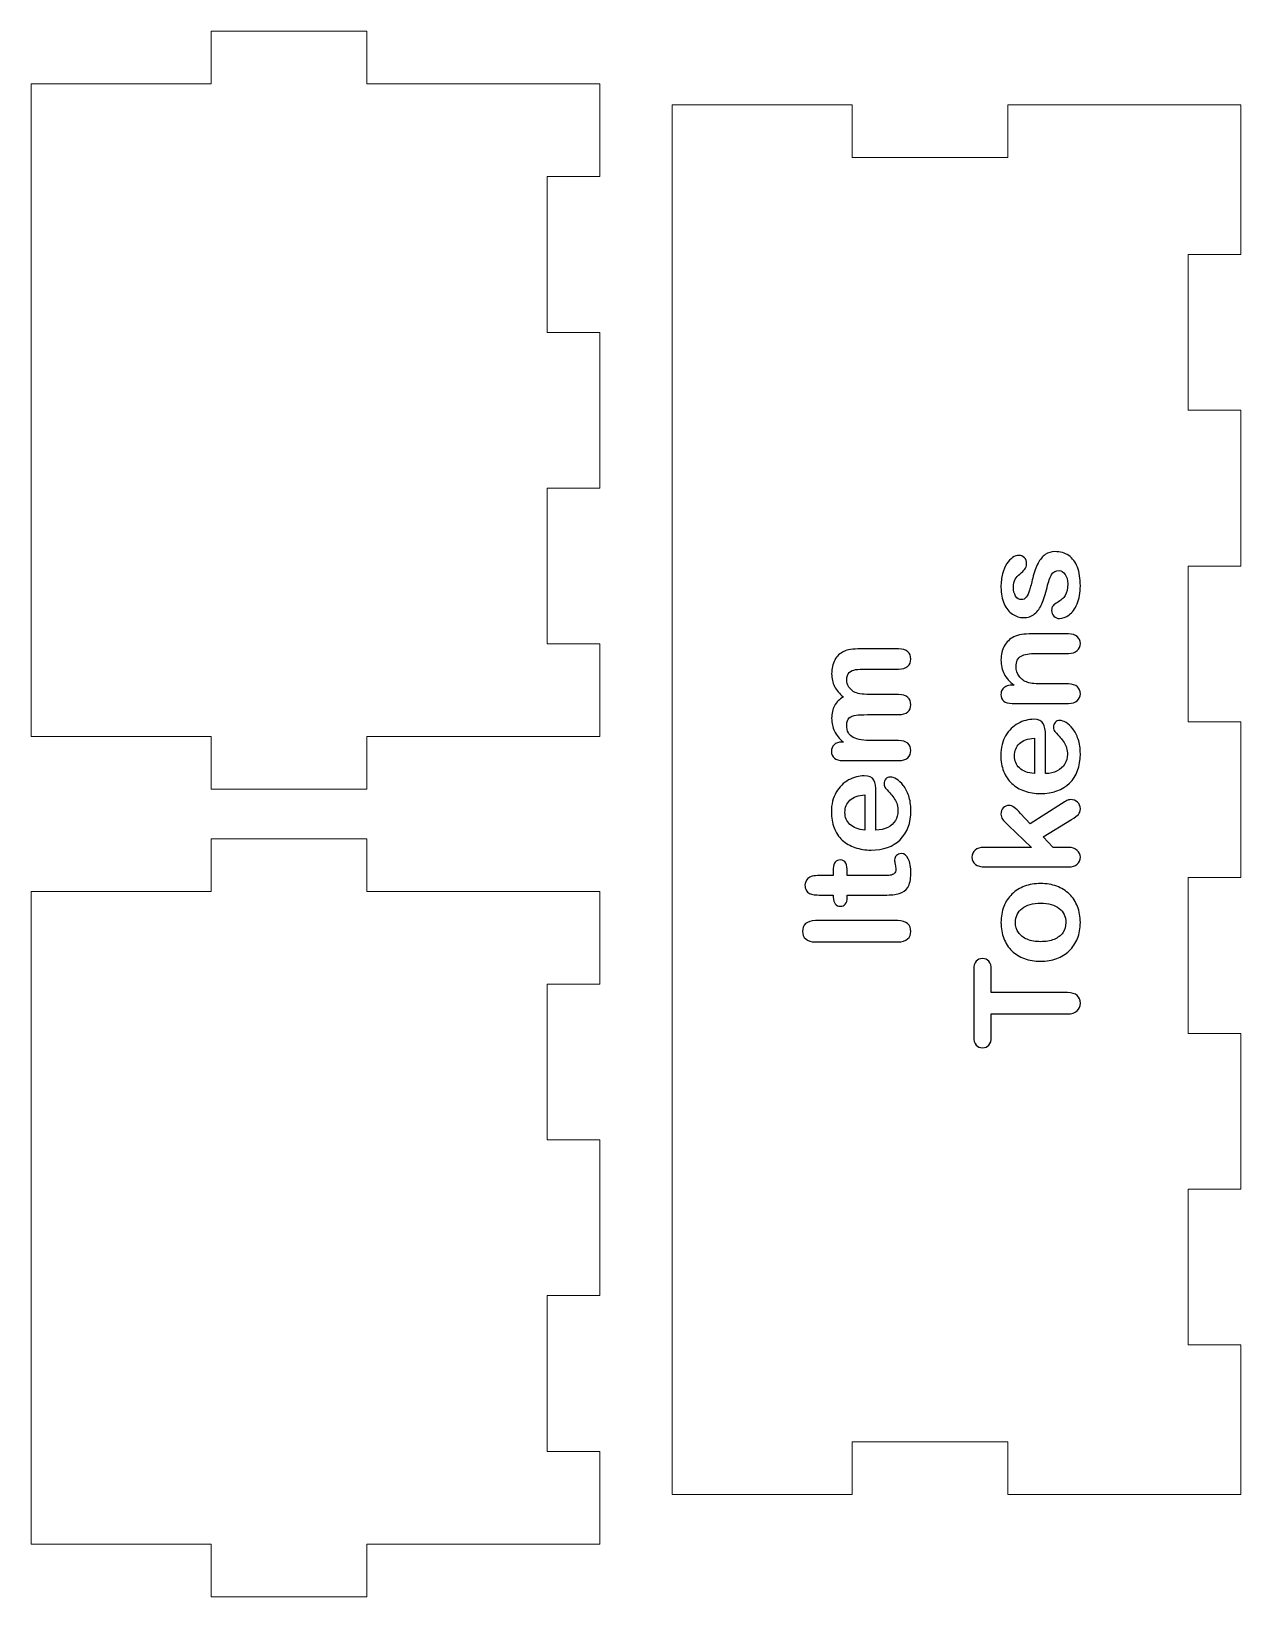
# Model space of a CAD drawing. Header units: inches. Extents: x -11.2 to 11.8, y -8.6 to 8.5.
# Drawn here: x -5.304 to -2.432, y 4.779 to 8.497 of the extents above; entities that cross this region are included whole.
import ezdxf

# ---------------------------------------------------------------- set-up
doc = ezdxf.new("R2010")
doc.units = ezdxf.units.IN
doc.header["$MEASUREMENT"] = 0
doc.layers.add('Tiny token holder', color=7, linetype='Continuous')

msp = doc.modelspace()

# ---------------------------------------------------------------- linework, layer by layer
at = {"layer": 'Tiny token holder', "color": 240, "lineweight": 9}
for points, knots in [([(-4.0789, 8.3721), (-4.0789, 8.3721), (-4.5069, 8.3721), (-4.5069, 8.3721), (-4.5069, 8.3721), (-4.5069, 8.3721), (-4.5069, 8.4971), (-4.5069, 8.4971), (-4.5069, 8.4971), (-4.5069, 8.4971), (-4.8769, 8.4971), (-4.8769, 8.4971), (-4.8769, 8.4971), (-4.8769, 8.4971), (-4.8769, 8.3721), (-4.8769, 8.3721), (-4.8769, 8.3721), (-4.8769, 8.3721), (-5.3039, 8.3721), (-5.3039, 8.3721), (-5.3039, 8.3721), (-5.3039, 8.3721), (-5.3039, 6.8221), (-5.3039, 6.8221), (-5.3039, 6.8221), (-5.3039, 6.8221), (-4.8769, 6.8221), (-4.8769, 6.8221), (-4.8769, 6.8221), (-4.8769, 6.8221), (-4.8769, 6.6971), (-4.8769, 6.6971), (-4.8769, 6.6971), (-4.8769, 6.6971), (-4.5069, 6.6971), (-4.5069, 6.6971), (-4.5069, 6.6971), (-4.5069, 6.6971), (-4.5069, 6.8221), (-4.5069, 6.8221), (-4.5069, 6.8221), (-4.5069, 6.8221), (-4.0789, 6.8221), (-4.0789, 6.8221), (-4.0789, 6.8221), (-4.0789, 6.8221), (-3.9539, 6.8221), (-3.9539, 6.8221), (-3.9539, 6.8221), (-3.9539, 6.8221), (-3.9539, 7.0421), (-3.9539, 7.0421), (-3.9539, 7.0421), (-3.9539, 7.0421), (-4.0789, 7.0421), (-4.0789, 7.0421), (-4.0789, 7.0421), (-4.0789, 7.0421), (-4.0789, 7.4121), (-4.0789, 7.4121), (-4.0789, 7.4121), (-4.0789, 7.4121), (-3.9539, 7.4121), (-3.9539, 7.4121), (-3.9539, 7.4121), (-3.9539, 7.4121), (-3.9539, 7.7821), (-3.9539, 7.7821), (-3.9539, 7.7821), (-3.9539, 7.7821), (-4.0789, 7.7821), (-4.0789, 7.7821), (-4.0789, 7.7821), (-4.0789, 7.7821), (-4.0789, 8.1521), (-4.0789, 8.1521), (-4.0789, 8.1521), (-4.0789, 8.1521), (-3.9539, 8.1521), (-3.9539, 8.1521), (-3.9539, 8.1521), (-3.9539, 8.1521), (-3.9539, 8.3721), (-3.9539, 8.3721), (-3.9539, 8.3721), (-3.9539, 8.3721), (-4.0789, 8.3721), (-4.0789, 8.3721)], [0, 0, 0, 0, 0.043478, 0.043478, 0.043478, 0.043478, 0.086957, 0.086957, 0.086957, 0.086957, 0.130435, 0.130435, 0.130435, 0.130435, 0.173913, 0.173913, 0.173913, 0.173913, 0.217391, 0.217391, 0.217391, 0.217391, 0.26087, 0.26087, 0.26087, 0.26087, 0.304348, 0.304348, 0.304348, 0.304348, 0.347826, 0.347826, 0.347826, 0.347826, 0.391304, 0.391304, 0.391304, 0.391304, 0.434783, 0.434783, 0.434783, 0.434783, 0.478261, 0.478261, 0.478261, 0.478261, 0.521739, 0.521739, 0.521739, 0.521739, 0.565217, 0.565217, 0.565217, 0.565217, 0.608696, 0.608696, 0.608696, 0.608696, 0.652174, 0.652174, 0.652174, 0.652174, 0.695652, 0.695652, 0.695652, 0.695652, 0.73913, 0.73913, 0.73913, 0.73913, 0.782609, 0.782609, 0.782609, 0.782609, 0.826087, 0.826087, 0.826087, 0.826087, 0.869565, 0.869565, 0.869565, 0.869565, 0.913043, 0.913043, 0.913043, 0.913043, 1, 1, 1, 1]), ([(-2.5569, 5.3771), (-2.5569, 5.3771), (-2.5569, 5.7471), (-2.5569, 5.7471), (-2.5569, 5.7471), (-2.5569, 5.7471), (-2.4319, 5.7471), (-2.4319, 5.7471), (-2.4319, 5.7471), (-2.4319, 5.7471), (-2.4319, 6.1171), (-2.4319, 6.1171), (-2.4319, 6.1171), (-2.4319, 6.1171), (-2.5569, 6.1171), (-2.5569, 6.1171), (-2.5569, 6.1171), (-2.5569, 6.1171), (-2.5569, 6.4871), (-2.5569, 6.4871), (-2.5569, 6.4871), (-2.5569, 6.4871), (-2.4319, 6.4871), (-2.4319, 6.4871), (-2.4319, 6.4871), (-2.4319, 6.4871), (-2.4319, 6.8571), (-2.4319, 6.8571), (-2.4319, 6.8571), (-2.4319, 6.8571), (-2.5569, 6.8571), (-2.5569, 6.8571), (-2.5569, 6.8571), (-2.5569, 6.8571), (-2.5569, 7.2271), (-2.5569, 7.2271), (-2.5569, 7.2271), (-2.5569, 7.2271), (-2.4319, 7.2271), (-2.4319, 7.2271), (-2.4319, 7.2271), (-2.4319, 7.2271), (-2.4319, 7.5971), (-2.4319, 7.5971), (-2.4319, 7.5971), (-2.4319, 7.5971), (-2.5569, 7.5971), (-2.5569, 7.5971), (-2.5569, 7.5971), (-2.5569, 7.5971), (-2.5569, 7.9671), (-2.5569, 7.9671), (-2.5569, 7.9671), (-2.5569, 7.9671), (-2.4319, 7.9671), (-2.4319, 7.9671), (-2.4319, 7.9671), (-2.4319, 7.9671), (-2.4319, 8.1971), (-2.4319, 8.1971), (-2.4319, 8.1971), (-2.4319, 8.1971), (-2.4319, 8.3221), (-2.4319, 8.3221), (-2.4319, 8.3221), (-2.4319, 8.3221), (-2.5569, 8.3221), (-2.5569, 8.3221), (-2.5569, 8.3221), (-2.5569, 8.3221), (-2.9849, 8.3221), (-2.9849, 8.3221), (-2.9849, 8.3221), (-2.9849, 8.3221), (-2.9849, 8.1971), (-2.9849, 8.1971), (-2.9849, 8.1971), (-2.9849, 8.1971), (-3.3549, 8.1971), (-3.3549, 8.1971), (-3.3549, 8.1971), (-3.3549, 8.1971), (-3.3549, 8.3221), (-3.3549, 8.3221), (-3.3549, 8.3221), (-3.3549, 8.3221), (-3.7819, 8.3221), (-3.7819, 8.3221), (-3.7819, 8.3221), (-3.7819, 8.3221), (-3.7819, 8.1971), (-3.7819, 8.1971), (-3.7819, 8.1971), (-3.7819, 8.1971), (-3.7819, 5.1471), (-3.7819, 5.1471), (-3.7819, 5.1471), (-3.7819, 5.1471), (-3.7819, 5.0221), (-3.7819, 5.0221), (-3.7819, 5.0221), (-3.7819, 5.0221), (-3.3549, 5.0221), (-3.3549, 5.0221), (-3.3549, 5.0221), (-3.3549, 5.0221), (-3.3549, 5.1471), (-3.3549, 5.1471), (-3.3549, 5.1471), (-3.3549, 5.1471), (-2.9849, 5.1471), (-2.9849, 5.1471), (-2.9849, 5.1471), (-2.9849, 5.1471), (-2.9849, 5.0221), (-2.9849, 5.0221), (-2.9849, 5.0221), (-2.9849, 5.0221), (-2.5569, 5.0221), (-2.5569, 5.0221), (-2.5569, 5.0221), (-2.5569, 5.0221), (-2.4319, 5.0221), (-2.4319, 5.0221), (-2.4319, 5.0221), (-2.4319, 5.0221), (-2.4319, 5.1471), (-2.4319, 5.1471), (-2.4319, 5.1471), (-2.4319, 5.1471), (-2.4319, 5.3771), (-2.4319, 5.3771), (-2.4319, 5.3771), (-2.4319, 5.3771), (-2.5569, 5.3771), (-2.5569, 5.3771)], [0, 0, 0, 0, 0.028571, 0.028571, 0.028571, 0.028571, 0.057143, 0.057143, 0.057143, 0.057143, 0.085714, 0.085714, 0.085714, 0.085714, 0.114286, 0.114286, 0.114286, 0.114286, 0.142857, 0.142857, 0.142857, 0.142857, 0.171429, 0.171429, 0.171429, 0.171429, 0.2, 0.2, 0.2, 0.2, 0.228571, 0.228571, 0.228571, 0.228571, 0.257143, 0.257143, 0.257143, 0.257143, 0.285714, 0.285714, 0.285714, 0.285714, 0.314286, 0.314286, 0.314286, 0.314286, 0.342857, 0.342857, 0.342857, 0.342857, 0.371429, 0.371429, 0.371429, 0.371429, 0.4, 0.4, 0.4, 0.4, 0.428571, 0.428571, 0.428571, 0.428571, 0.457143, 0.457143, 0.457143, 0.457143, 0.485714, 0.485714, 0.485714, 0.485714, 0.514286, 0.514286, 0.514286, 0.514286, 0.542857, 0.542857, 0.542857, 0.542857, 0.571429, 0.571429, 0.571429, 0.571429, 0.6, 0.6, 0.6, 0.6, 0.628571, 0.628571, 0.628571, 0.628571, 0.657143, 0.657143, 0.657143, 0.657143, 0.685714, 0.685714, 0.685714, 0.685714, 0.714286, 0.714286, 0.714286, 0.714286, 0.742857, 0.742857, 0.742857, 0.742857, 0.771429, 0.771429, 0.771429, 0.771429, 0.8, 0.8, 0.8, 0.8, 0.828571, 0.828571, 0.828571, 0.828571, 0.857143, 0.857143, 0.857143, 0.857143, 0.885714, 0.885714, 0.885714, 0.885714, 0.914286, 0.914286, 0.914286, 0.914286, 0.942857, 0.942857, 0.942857, 0.942857, 1, 1, 1, 1]), ([(-4.0789, 6.4541), (-4.0789, 6.4541), (-4.5069, 6.4541), (-4.5069, 6.4541), (-4.5069, 6.4541), (-4.5069, 6.4541), (-4.5069, 6.5791), (-4.5069, 6.5791), (-4.5069, 6.5791), (-4.5069, 6.5791), (-4.8769, 6.5791), (-4.8769, 6.5791), (-4.8769, 6.5791), (-4.8769, 6.5791), (-4.8769, 6.4541), (-4.8769, 6.4541), (-4.8769, 6.4541), (-4.8769, 6.4541), (-5.3039, 6.4541), (-5.3039, 6.4541), (-5.3039, 6.4541), (-5.3039, 6.4541), (-5.3039, 4.9041), (-5.3039, 4.9041), (-5.3039, 4.9041), (-5.3039, 4.9041), (-4.8769, 4.9041), (-4.8769, 4.9041), (-4.8769, 4.9041), (-4.8769, 4.9041), (-4.8769, 4.7791), (-4.8769, 4.7791), (-4.8769, 4.7791), (-4.8769, 4.7791), (-4.5069, 4.7791), (-4.5069, 4.7791), (-4.5069, 4.7791), (-4.5069, 4.7791), (-4.5069, 4.9041), (-4.5069, 4.9041), (-4.5069, 4.9041), (-4.5069, 4.9041), (-4.0789, 4.9041), (-4.0789, 4.9041), (-4.0789, 4.9041), (-4.0789, 4.9041), (-3.9539, 4.9041), (-3.9539, 4.9041), (-3.9539, 4.9041), (-3.9539, 4.9041), (-3.9539, 5.1241), (-3.9539, 5.1241), (-3.9539, 5.1241), (-3.9539, 5.1241), (-4.0789, 5.1241), (-4.0789, 5.1241), (-4.0789, 5.1241), (-4.0789, 5.1241), (-4.0789, 5.4941), (-4.0789, 5.4941), (-4.0789, 5.4941), (-4.0789, 5.4941), (-3.9539, 5.4941), (-3.9539, 5.4941), (-3.9539, 5.4941), (-3.9539, 5.4941), (-3.9539, 5.8641), (-3.9539, 5.8641), (-3.9539, 5.8641), (-3.9539, 5.8641), (-4.0789, 5.8641), (-4.0789, 5.8641), (-4.0789, 5.8641), (-4.0789, 5.8641), (-4.0789, 6.2341), (-4.0789, 6.2341), (-4.0789, 6.2341), (-4.0789, 6.2341), (-3.9539, 6.2341), (-3.9539, 6.2341), (-3.9539, 6.2341), (-3.9539, 6.2341), (-3.9539, 6.4541), (-3.9539, 6.4541), (-3.9539, 6.4541), (-3.9539, 6.4541), (-4.0789, 6.4541), (-4.0789, 6.4541)], [0, 0, 0, 0, 0.043478, 0.043478, 0.043478, 0.043478, 0.086957, 0.086957, 0.086957, 0.086957, 0.130435, 0.130435, 0.130435, 0.130435, 0.173913, 0.173913, 0.173913, 0.173913, 0.217391, 0.217391, 0.217391, 0.217391, 0.26087, 0.26087, 0.26087, 0.26087, 0.304348, 0.304348, 0.304348, 0.304348, 0.347826, 0.347826, 0.347826, 0.347826, 0.391304, 0.391304, 0.391304, 0.391304, 0.434783, 0.434783, 0.434783, 0.434783, 0.478261, 0.478261, 0.478261, 0.478261, 0.521739, 0.521739, 0.521739, 0.521739, 0.565217, 0.565217, 0.565217, 0.565217, 0.608696, 0.608696, 0.608696, 0.608696, 0.652174, 0.652174, 0.652174, 0.652174, 0.695652, 0.695652, 0.695652, 0.695652, 0.73913, 0.73913, 0.73913, 0.73913, 0.782609, 0.782609, 0.782609, 0.782609, 0.826087, 0.826087, 0.826087, 0.826087, 0.869565, 0.869565, 0.869565, 0.869565, 0.913043, 0.913043, 0.913043, 0.913043, 1, 1, 1, 1])]:
    msp.add_open_spline(points, degree=3, knots=knots, dxfattribs=at)
at = {"layer": 'Tiny token holder', "color": 250}
for points, knots in [([(-2.8732, 7.2613), (-2.8605, 7.2613), (-2.8495, 7.2582), (-2.8404, 7.252), (-2.8404, 7.252), (-2.8313, 7.2458), (-2.8244, 7.2366), (-2.8197, 7.2244), (-2.8197, 7.2244), (-2.815, 7.2122), (-2.8127, 7.1974), (-2.8127, 7.18), (-2.8127, 7.18), (-2.8127, 7.1634), (-2.8153, 7.1491), (-2.8204, 7.1372), (-2.8204, 7.1372), (-2.8254, 7.1253), (-2.8318, 7.1166), (-2.8394, 7.1109), (-2.8394, 7.1109), (-2.847, 7.1053), (-2.8547, 7.1024), (-2.8624, 7.1024), (-2.8624, 7.1024), (-2.8675, 7.1024), (-2.8718, 7.1042), (-2.8754, 7.1079), (-2.8754, 7.1079), (-2.8791, 7.1115), (-2.8809, 7.1161), (-2.8809, 7.1216), (-2.8809, 7.1216), (-2.8809, 7.1265), (-2.8797, 7.1302), (-2.8773, 7.1328), (-2.8773, 7.1328), (-2.8749, 7.1354), (-2.8716, 7.1379), (-2.8673, 7.1403), (-2.8673, 7.1403), (-2.859, 7.145), (-2.8528, 7.1507), (-2.8488, 7.1573), (-2.8488, 7.1573), (-2.8447, 7.1639), (-2.8426, 7.173), (-2.8426, 7.1844), (-2.8426, 7.1844), (-2.8426, 7.1937), (-2.8447, 7.2013), (-2.8488, 7.2072), (-2.8488, 7.2072), (-2.853, 7.2131), (-2.8577, 7.2161), (-2.863, 7.2161), (-2.863, 7.2161), (-2.8712, 7.2161), (-2.8771, 7.213), (-2.8809, 7.2069), (-2.8809, 7.2069), (-2.8846, 7.2007), (-2.8882, 7.1905), (-2.8916, 7.1764), (-2.8916, 7.1764), (-2.8956, 7.1605), (-2.8997, 7.1475), (-2.9041, 7.1374), (-2.9041, 7.1374), (-2.9084, 7.1275), (-2.9142, 7.1195), (-2.9213, 7.1135), (-2.9213, 7.1135), (-2.9285, 7.1075), (-2.9372, 7.1045), (-2.9477, 7.1045), (-2.9477, 7.1045), (-2.957, 7.1045), (-2.9657, 7.1073), (-2.974, 7.1128), (-2.974, 7.1128), (-2.9823, 7.1183), (-2.9889, 7.1265), (-2.9938, 7.1373), (-2.9938, 7.1373), (-2.9987, 7.1481), (-3.0012, 7.1612), (-3.0012, 7.1765), (-3.0012, 7.1765), (-3.0012, 7.1885), (-3, 7.1992), (-2.9975, 7.2087), (-2.9975, 7.2087), (-2.995, 7.2183), (-2.9916, 7.2263), (-2.9875, 7.2327), (-2.9875, 7.2327), (-2.9832, 7.2391), (-2.9786, 7.244), (-2.9735, 7.2473), (-2.9735, 7.2473), (-2.9684, 7.2506), (-2.9634, 7.2523), (-2.9586, 7.2523), (-2.9586, 7.2523), (-2.9533, 7.2523), (-2.9489, 7.2505), (-2.9455, 7.2469), (-2.9455, 7.2469), (-2.9421, 7.2434), (-2.9404, 7.2383), (-2.9404, 7.2317), (-2.9404, 7.2317), (-2.9404, 7.227), (-2.9417, 7.2229), (-2.9445, 7.2196), (-2.9445, 7.2196), (-2.9472, 7.2163), (-2.9512, 7.2124), (-2.9567, 7.2081), (-2.9567, 7.2081), (-2.9612, 7.2046), (-2.9649, 7.2005), (-2.9676, 7.1958), (-2.9676, 7.1958), (-2.9703, 7.191), (-2.9716, 7.1846), (-2.9716, 7.1764), (-2.9716, 7.1764), (-2.9716, 7.1681), (-2.9699, 7.1611), (-2.9663, 7.1555), (-2.9663, 7.1555), (-2.9627, 7.15), (-2.9583, 7.1472), (-2.9529, 7.1472), (-2.9529, 7.1472), (-2.9481, 7.1472), (-2.9441, 7.1493), (-2.941, 7.1533), (-2.941, 7.1533), (-2.9379, 7.1574), (-2.9353, 7.1629), (-2.9332, 7.1698), (-2.9332, 7.1698), (-2.9312, 7.1767), (-2.9287, 7.1862), (-2.9257, 7.1983), (-2.9257, 7.1983), (-2.9223, 7.2127), (-2.918, 7.2244), (-2.9132, 7.2335), (-2.9132, 7.2335), (-2.9083, 7.2426), (-2.9026, 7.2495), (-2.8959, 7.2542), (-2.8959, 7.2542), (-2.8893, 7.2589), (-2.8818, 7.2613), (-2.8732, 7.2613)], [0, 0, 0, 0, 0.02439, 0.02439, 0.02439, 0.02439, 0.04878, 0.04878, 0.04878, 0.04878, 0.073171, 0.073171, 0.073171, 0.073171, 0.097561, 0.097561, 0.097561, 0.097561, 0.121951, 0.121951, 0.121951, 0.121951, 0.146341, 0.146341, 0.146341, 0.146341, 0.170732, 0.170732, 0.170732, 0.170732, 0.195122, 0.195122, 0.195122, 0.195122, 0.219512, 0.219512, 0.219512, 0.219512, 0.243902, 0.243902, 0.243902, 0.243902, 0.268293, 0.268293, 0.268293, 0.268293, 0.292683, 0.292683, 0.292683, 0.292683, 0.317073, 0.317073, 0.317073, 0.317073, 0.341463, 0.341463, 0.341463, 0.341463, 0.365854, 0.365854, 0.365854, 0.365854, 0.390244, 0.390244, 0.390244, 0.390244, 0.414634, 0.414634, 0.414634, 0.414634, 0.439024, 0.439024, 0.439024, 0.439024, 0.463415, 0.463415, 0.463415, 0.463415, 0.487805, 0.487805, 0.487805, 0.487805, 0.512195, 0.512195, 0.512195, 0.512195, 0.536585, 0.536585, 0.536585, 0.536585, 0.560976, 0.560976, 0.560976, 0.560976, 0.585366, 0.585366, 0.585366, 0.585366, 0.609756, 0.609756, 0.609756, 0.609756, 0.634146, 0.634146, 0.634146, 0.634146, 0.658537, 0.658537, 0.658537, 0.658537, 0.682927, 0.682927, 0.682927, 0.682927, 0.707317, 0.707317, 0.707317, 0.707317, 0.731707, 0.731707, 0.731707, 0.731707, 0.756098, 0.756098, 0.756098, 0.756098, 0.780488, 0.780488, 0.780488, 0.780488, 0.804878, 0.804878, 0.804878, 0.804878, 0.829268, 0.829268, 0.829268, 0.829268, 0.853659, 0.853659, 0.853659, 0.853659, 0.878049, 0.878049, 0.878049, 0.878049, 0.902439, 0.902439, 0.902439, 0.902439, 0.926829, 0.926829, 0.926829, 0.926829, 0.95122, 0.95122, 0.95122, 0.95122, 1, 1, 1, 1]), ([(-2.9756, 6.944), (-2.9756, 6.944), (-2.97, 6.944), (-2.97, 6.944), (-2.97, 6.944), (-2.9807, 6.9522), (-2.9886, 6.9611), (-2.9937, 6.9708), (-2.9937, 6.9708), (-2.9987, 6.9805), (-3.0012, 6.9916), (-3.0012, 7.0042), (-3.0012, 7.0042), (-3.0012, 7.0164), (-2.9985, 7.0273), (-2.9932, 7.037), (-2.9932, 7.037), (-2.9879, 7.0466), (-2.9804, 7.0538), (-2.9707, 7.0586), (-2.9707, 7.0586), (-2.965, 7.0616), (-2.9589, 7.0636), (-2.9523, 7.0645), (-2.9523, 7.0645), (-2.9457, 7.0654), (-2.9373, 7.0659), (-2.9272, 7.0659), (-2.9272, 7.0659), (-2.9272, 7.0659), (-2.8409, 7.0659), (-2.8409, 7.0659), (-2.8409, 7.0659), (-2.8316, 7.0659), (-2.8246, 7.0637), (-2.8199, 7.0595), (-2.8199, 7.0595), (-2.8151, 7.0553), (-2.8127, 7.0497), (-2.8127, 7.0429), (-2.8127, 7.0429), (-2.8127, 7.036), (-2.8152, 7.0304), (-2.82, 7.0261), (-2.82, 7.0261), (-2.8249, 7.0218), (-2.8319, 7.0196), (-2.8409, 7.0196), (-2.8409, 7.0196), (-2.8409, 7.0196), (-2.9182, 7.0196), (-2.9182, 7.0196), (-2.9182, 7.0196), (-2.9335, 7.0196), (-2.9452, 7.0175), (-2.9533, 7.0132), (-2.9533, 7.0132), (-2.9613, 7.009), (-2.9654, 7.0006), (-2.9654, 6.9879), (-2.9654, 6.9879), (-2.9654, 6.9796), (-2.963, 6.9721), (-2.958, 6.9653), (-2.958, 6.9653), (-2.9531, 6.9585), (-2.9463, 6.9535), (-2.9377, 6.9504), (-2.9377, 6.9504), (-2.9308, 6.9481), (-2.9179, 6.9469), (-2.899, 6.9469), (-2.899, 6.9469), (-2.899, 6.9469), (-2.8409, 6.9469), (-2.8409, 6.9469), (-2.8409, 6.9469), (-2.8315, 6.9469), (-2.8245, 6.9447), (-2.8198, 6.9404), (-2.8198, 6.9404), (-2.8151, 6.936), (-2.8127, 6.9304), (-2.8127, 6.9236), (-2.8127, 6.9236), (-2.8127, 6.9169), (-2.8152, 6.9114), (-2.82, 6.9071), (-2.82, 6.9071), (-2.8249, 6.9028), (-2.8319, 6.9007), (-2.8409, 6.9007), (-2.8409, 6.9007), (-2.8409, 6.9007), (-2.9749, 6.9007), (-2.9749, 6.9007), (-2.9749, 6.9007), (-2.9837, 6.9007), (-2.9903, 6.9026), (-2.9947, 6.9064), (-2.9947, 6.9064), (-2.999, 6.9103), (-3.0012, 6.9155), (-3.0012, 6.9222), (-3.0012, 6.9222), (-3.0012, 6.9262), (-3.0002, 6.93), (-2.9983, 6.9332), (-2.9983, 6.9332), (-2.9964, 6.9365), (-2.9935, 6.9391), (-2.9897, 6.9411), (-2.9897, 6.9411), (-2.9858, 6.9431), (-2.9811, 6.944), (-2.9756, 6.944)], [0, 0, 0, 0, 0.033333, 0.033333, 0.033333, 0.033333, 0.066667, 0.066667, 0.066667, 0.066667, 0.1, 0.1, 0.1, 0.1, 0.133333, 0.133333, 0.133333, 0.133333, 0.166667, 0.166667, 0.166667, 0.166667, 0.2, 0.2, 0.2, 0.2, 0.233333, 0.233333, 0.233333, 0.233333, 0.266667, 0.266667, 0.266667, 0.266667, 0.3, 0.3, 0.3, 0.3, 0.333333, 0.333333, 0.333333, 0.333333, 0.366667, 0.366667, 0.366667, 0.366667, 0.4, 0.4, 0.4, 0.4, 0.433333, 0.433333, 0.433333, 0.433333, 0.466667, 0.466667, 0.466667, 0.466667, 0.5, 0.5, 0.5, 0.5, 0.533333, 0.533333, 0.533333, 0.533333, 0.566667, 0.566667, 0.566667, 0.566667, 0.6, 0.6, 0.6, 0.6, 0.633333, 0.633333, 0.633333, 0.633333, 0.666667, 0.666667, 0.666667, 0.666667, 0.7, 0.7, 0.7, 0.7, 0.733333, 0.733333, 0.733333, 0.733333, 0.766667, 0.766667, 0.766667, 0.766667, 0.8, 0.8, 0.8, 0.8, 0.833333, 0.833333, 0.833333, 0.833333, 0.866667, 0.866667, 0.866667, 0.866667, 0.9, 0.9, 0.9, 0.9, 0.933333, 0.933333, 0.933333, 0.933333, 1, 1, 1, 1]), ([(-3.306, 6.9218), (-3.306, 6.9218), (-3.2444, 6.9218), (-3.2444, 6.9218), (-3.2444, 6.9218), (-3.2347, 6.9218), (-3.2274, 6.9196), (-3.2225, 6.9151), (-3.2225, 6.9151), (-3.2176, 6.9107), (-3.2152, 6.9049), (-3.2152, 6.8977), (-3.2152, 6.8977), (-3.2152, 6.8907), (-3.2176, 6.885), (-3.2225, 6.8807), (-3.2225, 6.8807), (-3.2274, 6.8763), (-3.2347, 6.8741), (-3.2444, 6.8741), (-3.2444, 6.8741), (-3.2444, 6.8741), (-3.3182, 6.8741), (-3.3182, 6.8741), (-3.3182, 6.8741), (-3.3299, 6.8741), (-3.339, 6.8737), (-3.3454, 6.8729), (-3.3454, 6.8729), (-3.3519, 6.8721), (-3.3572, 6.87), (-3.3613, 6.8665), (-3.3613, 6.8665), (-3.3654, 6.8629), (-3.3675, 6.8574), (-3.3675, 6.8498), (-3.3675, 6.8498), (-3.3675, 6.8346), (-3.3623, 6.8246), (-3.3519, 6.8198), (-3.3519, 6.8198), (-3.3415, 6.815), (-3.3265, 6.8126), (-3.3071, 6.8126), (-3.3071, 6.8126), (-3.3071, 6.8126), (-3.2444, 6.8126), (-3.2444, 6.8126), (-3.2444, 6.8126), (-3.2348, 6.8126), (-3.2275, 6.8104), (-3.2226, 6.806), (-3.2226, 6.806), (-3.2176, 6.8017), (-3.2152, 6.7959), (-3.2152, 6.7889), (-3.2152, 6.7889), (-3.2152, 6.7818), (-3.2176, 6.7761), (-3.2226, 6.7716), (-3.2226, 6.7716), (-3.2275, 6.7672), (-3.2348, 6.7649), (-3.2444, 6.7649), (-3.2444, 6.7649), (-3.2444, 6.7649), (-3.377, 6.7649), (-3.377, 6.7649), (-3.377, 6.7649), (-3.3857, 6.7649), (-3.3924, 6.7669), (-3.3969, 6.7709), (-3.3969, 6.7709), (-3.4014, 6.7749), (-3.4037, 6.7802), (-3.4037, 6.7868), (-3.4037, 6.7868), (-3.4037, 6.7931), (-3.4015, 6.7984), (-3.3973, 6.8027), (-3.3973, 6.8027), (-3.3931, 6.8069), (-3.3872, 6.809), (-3.3797, 6.809), (-3.3797, 6.809), (-3.3797, 6.809), (-3.3753, 6.809), (-3.3753, 6.809), (-3.3753, 6.809), (-3.3849, 6.817), (-3.392, 6.8257), (-3.3965, 6.8348), (-3.3965, 6.8348), (-3.4011, 6.844), (-3.4033, 6.8542), (-3.4033, 6.8654), (-3.4033, 6.8654), (-3.4033, 6.8771), (-3.401, 6.887), (-3.3964, 6.8954), (-3.3964, 6.8954), (-3.3917, 6.9038), (-3.3847, 6.9107), (-3.3753, 6.9161), (-3.3753, 6.9161), (-3.3848, 6.924), (-3.3918, 6.9324), (-3.3964, 6.9413), (-3.3964, 6.9413), (-3.401, 6.9502), (-3.4033, 6.9601), (-3.4033, 6.971), (-3.4033, 6.971), (-3.4033, 6.9837), (-3.4008, 6.9946), (-3.3958, 7.0038), (-3.3958, 7.0038), (-3.3909, 7.0129), (-3.3837, 7.0198), (-3.3745, 7.0243), (-3.3745, 7.0243), (-3.3661, 7.0283), (-3.3529, 7.0303), (-3.3349, 7.0303), (-3.3349, 7.0303), (-3.3349, 7.0303), (-3.2444, 7.0303), (-3.2444, 7.0303), (-3.2444, 7.0303), (-3.2347, 7.0303), (-3.2274, 7.0281), (-3.2225, 7.0236), (-3.2225, 7.0236), (-3.2176, 7.0192), (-3.2152, 7.0134), (-3.2152, 7.0062), (-3.2152, 7.0062), (-3.2152, 6.9992), (-3.2176, 6.9934), (-3.2226, 6.989), (-3.2226, 6.989), (-3.2275, 6.9845), (-3.2348, 6.9823), (-3.2444, 6.9823), (-3.2444, 6.9823), (-3.2444, 6.9823), (-3.3224, 6.9823), (-3.3224, 6.9823), (-3.3224, 6.9823), (-3.3323, 6.9823), (-3.3403, 6.9819), (-3.3463, 6.981), (-3.3463, 6.981), (-3.3523, 6.9801), (-3.3573, 6.9779), (-3.3614, 6.9741), (-3.3614, 6.9741), (-3.3655, 6.9704), (-3.3675, 6.9647), (-3.3675, 6.9571), (-3.3675, 6.9571), (-3.3675, 6.951), (-3.3657, 6.9452), (-3.3621, 6.9397), (-3.3621, 6.9397), (-3.3585, 6.9342), (-3.3536, 6.9299), (-3.3474, 6.9269), (-3.3474, 6.9269), (-3.3396, 6.9234), (-3.3258, 6.9218), (-3.306, 6.9218)], [0, 0, 0, 0, 0.022727, 0.022727, 0.022727, 0.022727, 0.045455, 0.045455, 0.045455, 0.045455, 0.068182, 0.068182, 0.068182, 0.068182, 0.090909, 0.090909, 0.090909, 0.090909, 0.113636, 0.113636, 0.113636, 0.113636, 0.136364, 0.136364, 0.136364, 0.136364, 0.159091, 0.159091, 0.159091, 0.159091, 0.181818, 0.181818, 0.181818, 0.181818, 0.204545, 0.204545, 0.204545, 0.204545, 0.227273, 0.227273, 0.227273, 0.227273, 0.25, 0.25, 0.25, 0.25, 0.272727, 0.272727, 0.272727, 0.272727, 0.295455, 0.295455, 0.295455, 0.295455, 0.318182, 0.318182, 0.318182, 0.318182, 0.340909, 0.340909, 0.340909, 0.340909, 0.363636, 0.363636, 0.363636, 0.363636, 0.386364, 0.386364, 0.386364, 0.386364, 0.409091, 0.409091, 0.409091, 0.409091, 0.431818, 0.431818, 0.431818, 0.431818, 0.454545, 0.454545, 0.454545, 0.454545, 0.477273, 0.477273, 0.477273, 0.477273, 0.5, 0.5, 0.5, 0.5, 0.522727, 0.522727, 0.522727, 0.522727, 0.545455, 0.545455, 0.545455, 0.545455, 0.568182, 0.568182, 0.568182, 0.568182, 0.590909, 0.590909, 0.590909, 0.590909, 0.613636, 0.613636, 0.613636, 0.613636, 0.636364, 0.636364, 0.636364, 0.636364, 0.659091, 0.659091, 0.659091, 0.659091, 0.681818, 0.681818, 0.681818, 0.681818, 0.704545, 0.704545, 0.704545, 0.704545, 0.727273, 0.727273, 0.727273, 0.727273, 0.75, 0.75, 0.75, 0.75, 0.772727, 0.772727, 0.772727, 0.772727, 0.795455, 0.795455, 0.795455, 0.795455, 0.818182, 0.818182, 0.818182, 0.818182, 0.840909, 0.840909, 0.840909, 0.840909, 0.863636, 0.863636, 0.863636, 0.863636, 0.886364, 0.886364, 0.886364, 0.886364, 0.909091, 0.909091, 0.909091, 0.909091, 0.931818, 0.931818, 0.931818, 0.931818, 0.954545, 0.954545, 0.954545, 0.954545, 1, 1, 1, 1]), ([(-2.8955, 6.8248), (-2.8955, 6.8248), (-2.8955, 6.7341), (-2.8955, 6.7341), (-2.8955, 6.7341), (-2.8849, 6.7342), (-2.8757, 6.7363), (-2.8676, 6.7404), (-2.8676, 6.7404), (-2.8596, 6.7446), (-2.8535, 6.7501), (-2.8495, 6.7569), (-2.8495, 6.7569), (-2.8454, 6.7637), (-2.8433, 6.7713), (-2.8433, 6.7796), (-2.8433, 6.7796), (-2.8433, 6.7851), (-2.844, 6.7902), (-2.8453, 6.7947), (-2.8453, 6.7947), (-2.8466, 6.7994), (-2.8486, 6.8038), (-2.8514, 6.8081), (-2.8514, 6.8081), (-2.8542, 6.8124), (-2.8571, 6.8164), (-2.8603, 6.82), (-2.8603, 6.82), (-2.8635, 6.8236), (-2.8678, 6.8283), (-2.8732, 6.8341), (-2.8732, 6.8341), (-2.8753, 6.8365), (-2.8763, 6.8398), (-2.8763, 6.8442), (-2.8763, 6.8442), (-2.8763, 6.849), (-2.875, 6.8529), (-2.8724, 6.8558), (-2.8724, 6.8558), (-2.8698, 6.8587), (-2.8661, 6.8602), (-2.8614, 6.8602), (-2.8614, 6.8602), (-2.8572, 6.8602), (-2.8523, 6.8586), (-2.8467, 6.8553), (-2.8467, 6.8553), (-2.8411, 6.852), (-2.8357, 6.8471), (-2.8306, 6.8404), (-2.8306, 6.8404), (-2.8255, 6.8338), (-2.8212, 6.8255), (-2.8178, 6.8155), (-2.8178, 6.8155), (-2.8144, 6.8055), (-2.8127, 6.7939), (-2.8127, 6.7809), (-2.8127, 6.7809), (-2.8127, 6.7512), (-2.8212, 6.728), (-2.8382, 6.7115), (-2.8382, 6.7115), (-2.8552, 6.695), (-2.8782, 6.6868), (-2.9073, 6.6868), (-2.9073, 6.6868), (-2.921, 6.6868), (-2.9337, 6.6888), (-2.9455, 6.6929), (-2.9455, 6.6929), (-2.9572, 6.6969), (-2.9672, 6.7029), (-2.9756, 6.7106), (-2.9756, 6.7106), (-2.9839, 6.7185), (-2.9904, 6.7281), (-2.9948, 6.7395), (-2.9948, 6.7395), (-2.9993, 6.7509), (-3.0016, 6.7636), (-3.0016, 6.7775), (-3.0016, 6.7775), (-3.0016, 6.7957), (-2.9977, 6.8112), (-2.9901, 6.8241), (-2.9901, 6.8241), (-2.9824, 6.8371), (-2.9725, 6.8468), (-2.9604, 6.8533), (-2.9604, 6.8533), (-2.9483, 6.8597), (-2.9359, 6.863), (-2.9234, 6.863), (-2.9234, 6.863), (-2.9117, 6.863), (-2.9041, 6.8596), (-2.9006, 6.8529), (-2.9006, 6.8529), (-2.8972, 6.8463), (-2.8955, 6.8369), (-2.8955, 6.8248)], [0, 0, 0, 0, 0.037037, 0.037037, 0.037037, 0.037037, 0.074074, 0.074074, 0.074074, 0.074074, 0.111111, 0.111111, 0.111111, 0.111111, 0.148148, 0.148148, 0.148148, 0.148148, 0.185185, 0.185185, 0.185185, 0.185185, 0.222222, 0.222222, 0.222222, 0.222222, 0.259259, 0.259259, 0.259259, 0.259259, 0.296296, 0.296296, 0.296296, 0.296296, 0.333333, 0.333333, 0.333333, 0.333333, 0.37037, 0.37037, 0.37037, 0.37037, 0.407407, 0.407407, 0.407407, 0.407407, 0.444444, 0.444444, 0.444444, 0.444444, 0.481481, 0.481481, 0.481481, 0.481481, 0.518519, 0.518519, 0.518519, 0.518519, 0.555556, 0.555556, 0.555556, 0.555556, 0.592593, 0.592593, 0.592593, 0.592593, 0.62963, 0.62963, 0.62963, 0.62963, 0.666667, 0.666667, 0.666667, 0.666667, 0.703704, 0.703704, 0.703704, 0.703704, 0.740741, 0.740741, 0.740741, 0.740741, 0.777778, 0.777778, 0.777778, 0.777778, 0.814815, 0.814815, 0.814815, 0.814815, 0.851852, 0.851852, 0.851852, 0.851852, 0.888889, 0.888889, 0.888889, 0.888889, 0.925926, 0.925926, 0.925926, 0.925926, 1, 1, 1, 1]), ([(-2.9219, 6.7341), (-2.9219, 6.7341), (-2.9219, 6.8181), (-2.9219, 6.8181), (-2.9219, 6.8181), (-2.9377, 6.817), (-2.9496, 6.8127), (-2.9574, 6.8053), (-2.9574, 6.8053), (-2.9653, 6.7979), (-2.9692, 6.7881), (-2.9692, 6.776), (-2.9692, 6.776), (-2.9692, 6.7644), (-2.9652, 6.755), (-2.9573, 6.7476), (-2.9573, 6.7476), (-2.9493, 6.7401), (-2.9375, 6.7356), (-2.9219, 6.7341)], [0, 0, 0, 0, 0.166667, 0.166667, 0.166667, 0.166667, 0.333333, 0.333333, 0.333333, 0.333333, 0.5, 0.5, 0.5, 0.5, 0.666667, 0.666667, 0.666667, 0.666667, 1, 1, 1, 1]), ([(-3.298, 6.6904), (-3.298, 6.6904), (-3.298, 6.5997), (-3.298, 6.5997), (-3.298, 6.5997), (-3.2874, 6.5998), (-3.2781, 6.6019), (-3.2701, 6.6061), (-3.2701, 6.6061), (-3.262, 6.6102), (-3.256, 6.6157), (-3.2519, 6.6225), (-3.2519, 6.6225), (-3.2478, 6.6294), (-3.2458, 6.6369), (-3.2458, 6.6452), (-3.2458, 6.6452), (-3.2458, 6.6507), (-3.2464, 6.6558), (-3.2478, 6.6604), (-3.2478, 6.6604), (-3.249, 6.665), (-3.2511, 6.6694), (-3.2538, 6.6737), (-3.2538, 6.6737), (-3.2566, 6.678), (-3.2596, 6.682), (-3.2628, 6.6856), (-3.2628, 6.6856), (-3.266, 6.6892), (-3.2702, 6.6939), (-3.2757, 6.6997), (-3.2757, 6.6997), (-3.2777, 6.7021), (-3.2788, 6.7055), (-3.2788, 6.7099), (-3.2788, 6.7099), (-3.2788, 6.7146), (-3.2774, 6.7185), (-3.2748, 6.7215), (-3.2748, 6.7215), (-3.2723, 6.7244), (-3.2686, 6.7259), (-3.2638, 6.7259), (-3.2638, 6.7259), (-3.2596, 6.7259), (-3.2548, 6.7242), (-3.2492, 6.7209), (-3.2492, 6.7209), (-3.2436, 6.7176), (-3.2382, 6.7127), (-3.2331, 6.706), (-3.2331, 6.706), (-3.2279, 6.6994), (-3.2236, 6.6911), (-3.2203, 6.6811), (-3.2203, 6.6811), (-3.2169, 6.6711), (-3.2152, 6.6596), (-3.2152, 6.6466), (-3.2152, 6.6466), (-3.2152, 6.6168), (-3.2236, 6.5937), (-3.2406, 6.5771), (-3.2406, 6.5771), (-3.2576, 6.5606), (-3.2807, 6.5524), (-3.3098, 6.5524), (-3.3098, 6.5524), (-3.3235, 6.5524), (-3.3362, 6.5544), (-3.3479, 6.5585), (-3.3479, 6.5585), (-3.3596, 6.5625), (-3.3696, 6.5685), (-3.3781, 6.5763), (-3.3781, 6.5763), (-3.3864, 6.5841), (-3.3928, 6.5937), (-3.3973, 6.6051), (-3.3973, 6.6051), (-3.4018, 6.6165), (-3.404, 6.6292), (-3.404, 6.6431), (-3.404, 6.6431), (-3.404, 6.6613), (-3.4002, 6.6768), (-3.3925, 6.6897), (-3.3925, 6.6897), (-3.3849, 6.7027), (-3.375, 6.7124), (-3.3629, 6.7189), (-3.3629, 6.7189), (-3.3508, 6.7253), (-3.3384, 6.7286), (-3.3258, 6.7286), (-3.3258, 6.7286), (-3.3142, 6.7286), (-3.3066, 6.7252), (-3.3031, 6.7186), (-3.3031, 6.7186), (-3.2997, 6.7119), (-3.298, 6.7025), (-3.298, 6.6904)], [0, 0, 0, 0, 0.037037, 0.037037, 0.037037, 0.037037, 0.074074, 0.074074, 0.074074, 0.074074, 0.111111, 0.111111, 0.111111, 0.111111, 0.148148, 0.148148, 0.148148, 0.148148, 0.185185, 0.185185, 0.185185, 0.185185, 0.222222, 0.222222, 0.222222, 0.222222, 0.259259, 0.259259, 0.259259, 0.259259, 0.296296, 0.296296, 0.296296, 0.296296, 0.333333, 0.333333, 0.333333, 0.333333, 0.37037, 0.37037, 0.37037, 0.37037, 0.407407, 0.407407, 0.407407, 0.407407, 0.444444, 0.444444, 0.444444, 0.444444, 0.481481, 0.481481, 0.481481, 0.481481, 0.518519, 0.518519, 0.518519, 0.518519, 0.555556, 0.555556, 0.555556, 0.555556, 0.592593, 0.592593, 0.592593, 0.592593, 0.62963, 0.62963, 0.62963, 0.62963, 0.666667, 0.666667, 0.666667, 0.666667, 0.703704, 0.703704, 0.703704, 0.703704, 0.740741, 0.740741, 0.740741, 0.740741, 0.777778, 0.777778, 0.777778, 0.777778, 0.814815, 0.814815, 0.814815, 0.814815, 0.851852, 0.851852, 0.851852, 0.851852, 0.888889, 0.888889, 0.888889, 0.888889, 0.925926, 0.925926, 0.925926, 0.925926, 1, 1, 1, 1]), ([(-3.3244, 6.5997), (-3.3244, 6.5997), (-3.3244, 6.6837), (-3.3244, 6.6837), (-3.3244, 6.6837), (-3.3402, 6.6826), (-3.352, 6.6783), (-3.3599, 6.6709), (-3.3599, 6.6709), (-3.3677, 6.6635), (-3.3717, 6.6538), (-3.3717, 6.6416), (-3.3717, 6.6416), (-3.3717, 6.6301), (-3.3677, 6.6206), (-3.3597, 6.6132), (-3.3597, 6.6132), (-3.3517, 6.6058), (-3.34, 6.6012), (-3.3244, 6.5997)], [0, 0, 0, 0, 0.166667, 0.166667, 0.166667, 0.166667, 0.333333, 0.333333, 0.333333, 0.333333, 0.5, 0.5, 0.5, 0.5, 0.666667, 0.666667, 0.666667, 0.666667, 1, 1, 1, 1]), ([(-2.8339, 6.6249), (-2.8339, 6.6249), (-2.9011, 6.5839), (-2.9011, 6.5839), (-2.9011, 6.5839), (-2.9011, 6.5839), (-2.8774, 6.5588), (-2.8774, 6.5588), (-2.8774, 6.5588), (-2.8774, 6.5588), (-2.8405, 6.5588), (-2.8405, 6.5588), (-2.8405, 6.5588), (-2.8316, 6.5588), (-2.8247, 6.5564), (-2.8199, 6.5517), (-2.8199, 6.5517), (-2.8151, 6.547), (-2.8127, 6.5416), (-2.8127, 6.5355), (-2.8127, 6.5355), (-2.8127, 6.5284), (-2.8151, 6.5227), (-2.8199, 6.5187), (-2.8199, 6.5187), (-2.8246, 6.5146), (-2.8316, 6.5125), (-2.8409, 6.5125), (-2.8409, 6.5125), (-2.8409, 6.5125), (-3.0385, 6.5125), (-3.0385, 6.5125), (-3.0385, 6.5125), (-3.0488, 6.5125), (-3.0566, 6.5145), (-3.062, 6.5185), (-3.062, 6.5185), (-3.0674, 6.5225), (-3.0701, 6.5281), (-3.0701, 6.5355), (-3.0701, 6.5355), (-3.0701, 6.5426), (-3.0676, 6.5483), (-3.0628, 6.5525), (-3.0628, 6.5525), (-3.0579, 6.5567), (-3.0507, 6.5588), (-3.0412, 6.5588), (-3.0412, 6.5588), (-3.0412, 6.5588), (-2.9289, 6.5588), (-2.9289, 6.5588), (-2.9289, 6.5588), (-2.9289, 6.5588), (-2.9835, 6.6109), (-2.9835, 6.6109), (-2.9835, 6.6109), (-2.9903, 6.6174), (-2.995, 6.6223), (-2.9975, 6.6257), (-2.9975, 6.6257), (-3, 6.6291), (-3.0012, 6.6332), (-3.0012, 6.6381), (-3.0012, 6.6381), (-3.0012, 6.6439), (-2.9994, 6.6487), (-2.9957, 6.6525), (-2.9957, 6.6525), (-2.992, 6.6564), (-2.9874, 6.6583), (-2.9819, 6.6583), (-2.9819, 6.6583), (-2.9751, 6.6583), (-2.966, 6.652), (-2.9547, 6.6395), (-2.9547, 6.6395), (-2.9547, 6.6395), (-2.9321, 6.6148), (-2.9321, 6.6148), (-2.9321, 6.6148), (-2.9321, 6.6148), (-2.8574, 6.6624), (-2.8574, 6.6624), (-2.8574, 6.6624), (-2.8519, 6.6659), (-2.8476, 6.6684), (-2.8447, 6.6699), (-2.8447, 6.6699), (-2.8418, 6.6715), (-2.8391, 6.6722), (-2.8365, 6.6722), (-2.8365, 6.6722), (-2.8291, 6.6722), (-2.8233, 6.6702), (-2.8191, 6.6662), (-2.8191, 6.6662), (-2.8149, 6.6622), (-2.8127, 6.6569), (-2.8127, 6.6503), (-2.8127, 6.6503), (-2.8127, 6.6446), (-2.8142, 6.6403), (-2.8173, 6.6373), (-2.8173, 6.6373), (-2.8204, 6.6342), (-2.8259, 6.6301), (-2.8339, 6.6249)], [0, 0, 0, 0, 0.035714, 0.035714, 0.035714, 0.035714, 0.071429, 0.071429, 0.071429, 0.071429, 0.107143, 0.107143, 0.107143, 0.107143, 0.142857, 0.142857, 0.142857, 0.142857, 0.178571, 0.178571, 0.178571, 0.178571, 0.214286, 0.214286, 0.214286, 0.214286, 0.25, 0.25, 0.25, 0.25, 0.285714, 0.285714, 0.285714, 0.285714, 0.321429, 0.321429, 0.321429, 0.321429, 0.357143, 0.357143, 0.357143, 0.357143, 0.392857, 0.392857, 0.392857, 0.392857, 0.428571, 0.428571, 0.428571, 0.428571, 0.464286, 0.464286, 0.464286, 0.464286, 0.5, 0.5, 0.5, 0.5, 0.535714, 0.535714, 0.535714, 0.535714, 0.571429, 0.571429, 0.571429, 0.571429, 0.607143, 0.607143, 0.607143, 0.607143, 0.642857, 0.642857, 0.642857, 0.642857, 0.678571, 0.678571, 0.678571, 0.678571, 0.714286, 0.714286, 0.714286, 0.714286, 0.75, 0.75, 0.75, 0.75, 0.785714, 0.785714, 0.785714, 0.785714, 0.821429, 0.821429, 0.821429, 0.821429, 0.857143, 0.857143, 0.857143, 0.857143, 0.892857, 0.892857, 0.892857, 0.892857, 0.928571, 0.928571, 0.928571, 0.928571, 1, 1, 1, 1]), ([(-3.3995, 6.4405), (-3.3995, 6.4405), (-3.3995, 6.4456), (-3.3995, 6.4456), (-3.3995, 6.4456), (-3.3995, 6.4456), (-3.4274, 6.4456), (-3.4274, 6.4456), (-3.4274, 6.4456), (-3.4349, 6.4456), (-3.4407, 6.4458), (-3.4449, 6.4462), (-3.4449, 6.4462), (-3.4492, 6.4466), (-3.4529, 6.4477), (-3.4559, 6.4495), (-3.4559, 6.4495), (-3.4591, 6.4513), (-3.4617, 6.4539), (-3.4637, 6.4573), (-3.4637, 6.4573), (-3.4656, 6.4607), (-3.4666, 6.4645), (-3.4666, 6.4687), (-3.4666, 6.4687), (-3.4666, 6.4746), (-3.4644, 6.4798), (-3.46, 6.4846), (-3.46, 6.4846), (-3.457, 6.4878), (-3.4535, 6.4897), (-3.4492, 6.4906), (-3.4492, 6.4906), (-3.4449, 6.4915), (-3.4389, 6.4919), (-3.4311, 6.4919), (-3.4311, 6.4919), (-3.4311, 6.4919), (-3.3995, 6.4919), (-3.3995, 6.4919), (-3.3995, 6.4919), (-3.3995, 6.4919), (-3.3995, 6.5089), (-3.3995, 6.5089), (-3.3995, 6.5089), (-3.3995, 6.5154), (-3.3979, 6.5205), (-3.3949, 6.5239), (-3.3949, 6.5239), (-3.3917, 6.5274), (-3.3877, 6.5291), (-3.3829, 6.5291), (-3.3829, 6.5291), (-3.3767, 6.5291), (-3.3723, 6.5266), (-3.3698, 6.5217), (-3.3698, 6.5217), (-3.3673, 6.5167), (-3.3661, 6.5097), (-3.3661, 6.5005), (-3.3661, 6.5005), (-3.3661, 6.5005), (-3.3661, 6.4919), (-3.3661, 6.4919), (-3.3661, 6.4919), (-3.3661, 6.4919), (-3.2809, 6.4919), (-3.2809, 6.4919), (-3.2809, 6.4919), (-3.2737, 6.4919), (-3.268, 6.4921), (-3.2642, 6.4926), (-3.2642, 6.4926), (-3.2603, 6.4932), (-3.2571, 6.4945), (-3.2547, 6.4967), (-3.2547, 6.4967), (-3.2522, 6.4989), (-3.251, 6.5025), (-3.251, 6.5075), (-3.251, 6.5075), (-3.251, 6.5102), (-3.2515, 6.5139), (-3.2525, 6.5185), (-3.2525, 6.5185), (-3.2534, 6.5232), (-3.2539, 6.5268), (-3.2539, 6.5294), (-3.2539, 6.5294), (-3.2539, 6.5331), (-3.2524, 6.5365), (-3.2494, 6.5395), (-3.2494, 6.5395), (-3.2464, 6.5425), (-3.2427, 6.544), (-3.2383, 6.544), (-3.2383, 6.544), (-3.2308, 6.544), (-3.2251, 6.5399), (-3.2212, 6.5318), (-3.2212, 6.5318), (-3.2172, 6.5236), (-3.2152, 6.5119), (-3.2152, 6.4966), (-3.2152, 6.4966), (-3.2152, 6.4821), (-3.2176, 6.4712), (-3.2225, 6.4638), (-3.2225, 6.4638), (-3.2274, 6.4563), (-3.2341, 6.4514), (-3.2427, 6.4491), (-3.2427, 6.4491), (-3.2513, 6.4468), (-3.2628, 6.4456), (-3.2771, 6.4456), (-3.2771, 6.4456), (-3.2771, 6.4456), (-3.3661, 6.4456), (-3.3661, 6.4456), (-3.3661, 6.4456), (-3.3661, 6.4456), (-3.3661, 6.4395), (-3.3661, 6.4395), (-3.3661, 6.4395), (-3.3661, 6.4328), (-3.3677, 6.4277), (-3.3709, 6.4242), (-3.3709, 6.4242), (-3.374, 6.4207), (-3.3781, 6.419), (-3.3829, 6.419), (-3.3829, 6.419), (-3.3877, 6.419), (-3.3917, 6.4208), (-3.3949, 6.4245), (-3.3949, 6.4245), (-3.3979, 6.4282), (-3.3995, 6.4335), (-3.3995, 6.4405)], [0, 0, 0, 0, 0.027778, 0.027778, 0.027778, 0.027778, 0.055556, 0.055556, 0.055556, 0.055556, 0.083333, 0.083333, 0.083333, 0.083333, 0.111111, 0.111111, 0.111111, 0.111111, 0.138889, 0.138889, 0.138889, 0.138889, 0.166667, 0.166667, 0.166667, 0.166667, 0.194444, 0.194444, 0.194444, 0.194444, 0.222222, 0.222222, 0.222222, 0.222222, 0.25, 0.25, 0.25, 0.25, 0.277778, 0.277778, 0.277778, 0.277778, 0.305556, 0.305556, 0.305556, 0.305556, 0.333333, 0.333333, 0.333333, 0.333333, 0.361111, 0.361111, 0.361111, 0.361111, 0.388889, 0.388889, 0.388889, 0.388889, 0.416667, 0.416667, 0.416667, 0.416667, 0.444444, 0.444444, 0.444444, 0.444444, 0.472222, 0.472222, 0.472222, 0.472222, 0.5, 0.5, 0.5, 0.5, 0.527778, 0.527778, 0.527778, 0.527778, 0.555556, 0.555556, 0.555556, 0.555556, 0.583333, 0.583333, 0.583333, 0.583333, 0.611111, 0.611111, 0.611111, 0.611111, 0.638889, 0.638889, 0.638889, 0.638889, 0.666667, 0.666667, 0.666667, 0.666667, 0.694444, 0.694444, 0.694444, 0.694444, 0.722222, 0.722222, 0.722222, 0.722222, 0.75, 0.75, 0.75, 0.75, 0.777778, 0.777778, 0.777778, 0.777778, 0.805556, 0.805556, 0.805556, 0.805556, 0.833333, 0.833333, 0.833333, 0.833333, 0.861111, 0.861111, 0.861111, 0.861111, 0.888889, 0.888889, 0.888889, 0.888889, 0.916667, 0.916667, 0.916667, 0.916667, 0.944444, 0.944444, 0.944444, 0.944444, 1, 1, 1, 1]), ([(-2.9069, 6.4729), (-2.8931, 6.4729), (-2.8804, 6.4708), (-2.8687, 6.4665), (-2.8687, 6.4665), (-2.8571, 6.4621), (-2.847, 6.4559), (-2.8387, 6.4477), (-2.8387, 6.4477), (-2.8303, 6.4396), (-2.8239, 6.4298), (-2.8195, 6.4185), (-2.8195, 6.4185), (-2.815, 6.4072), (-2.8127, 6.3945), (-2.8127, 6.3803), (-2.8127, 6.3803), (-2.8127, 6.3663), (-2.815, 6.3536), (-2.8195, 6.3424), (-2.8195, 6.3424), (-2.824, 6.3312), (-2.8305, 6.3215), (-2.839, 6.3133), (-2.839, 6.3133), (-2.8474, 6.3051), (-2.8574, 6.2989), (-2.8688, 6.2946), (-2.8688, 6.2946), (-2.8803, 6.2904), (-2.8931, 6.2882), (-2.907, 6.2882), (-2.907, 6.2882), (-2.921, 6.2882), (-2.9339, 6.2904), (-2.9455, 6.2947), (-2.9455, 6.2947), (-2.9572, 6.299), (-2.9671, 6.3052), (-2.9754, 6.3132), (-2.9754, 6.3132), (-2.9836, 6.3213), (-2.99, 6.331), (-2.9945, 6.3424), (-2.9945, 6.3424), (-2.9989, 6.3539), (-3.0012, 6.3665), (-3.0012, 6.3803), (-3.0012, 6.3803), (-3.0012, 6.3944), (-2.9989, 6.4071), (-2.9944, 6.4185), (-2.9944, 6.4185), (-2.9899, 6.43), (-2.9834, 6.4397), (-2.975, 6.4479), (-2.975, 6.4479), (-2.9667, 6.4561), (-2.9567, 6.4623), (-2.9451, 6.4665), (-2.9451, 6.4665), (-2.9336, 6.4708), (-2.9208, 6.4729), (-2.9069, 6.4729)], [0, 0, 0, 0, 0.058824, 0.058824, 0.058824, 0.058824, 0.117647, 0.117647, 0.117647, 0.117647, 0.176471, 0.176471, 0.176471, 0.176471, 0.235294, 0.235294, 0.235294, 0.235294, 0.294118, 0.294118, 0.294118, 0.294118, 0.352941, 0.352941, 0.352941, 0.352941, 0.411765, 0.411765, 0.411765, 0.411765, 0.470588, 0.470588, 0.470588, 0.470588, 0.529412, 0.529412, 0.529412, 0.529412, 0.588235, 0.588235, 0.588235, 0.588235, 0.647059, 0.647059, 0.647059, 0.647059, 0.705882, 0.705882, 0.705882, 0.705882, 0.764706, 0.764706, 0.764706, 0.764706, 0.823529, 0.823529, 0.823529, 0.823529, 0.882353, 0.882353, 0.882353, 0.882353, 1, 1, 1, 1]), ([(-2.9069, 6.4263), (-2.9257, 6.4263), (-2.9405, 6.4221), (-2.951, 6.4138), (-2.951, 6.4138), (-2.9615, 6.4055), (-2.9668, 6.3944), (-2.9668, 6.3803), (-2.9668, 6.3803), (-2.9668, 6.3712), (-2.9644, 6.3633), (-2.9597, 6.3564), (-2.9597, 6.3564), (-2.955, 6.3495), (-2.9481, 6.3442), (-2.939, 6.3405), (-2.939, 6.3405), (-2.9298, 6.3367), (-2.9191, 6.3348), (-2.9069, 6.3348), (-2.9069, 6.3348), (-2.8948, 6.3348), (-2.8842, 6.3367), (-2.8751, 6.3404), (-2.8751, 6.3404), (-2.8661, 6.3441), (-2.8592, 6.3493), (-2.8543, 6.3561), (-2.8543, 6.3561), (-2.8495, 6.363), (-2.8472, 6.3711), (-2.8472, 6.3803), (-2.8472, 6.3803), (-2.8472, 6.3944), (-2.8524, 6.4055), (-2.863, 6.4138), (-2.863, 6.4138), (-2.8736, 6.4221), (-2.8882, 6.4263), (-2.9069, 6.4263)], [0, 0, 0, 0, 0.090909, 0.090909, 0.090909, 0.090909, 0.181818, 0.181818, 0.181818, 0.181818, 0.272727, 0.272727, 0.272727, 0.272727, 0.363636, 0.363636, 0.363636, 0.363636, 0.454545, 0.454545, 0.454545, 0.454545, 0.545455, 0.545455, 0.545455, 0.545455, 0.636364, 0.636364, 0.636364, 0.636364, 0.727273, 0.727273, 0.727273, 0.727273, 0.818182, 0.818182, 0.818182, 0.818182, 1, 1, 1, 1]), ([(-3.2459, 6.3344), (-3.2459, 6.3344), (-3.442, 6.3344), (-3.442, 6.3344), (-3.442, 6.3344), (-3.4522, 6.3344), (-3.4598, 6.3367), (-3.4649, 6.3413), (-3.4649, 6.3413), (-3.47, 6.3459), (-3.4725, 6.352), (-3.4725, 6.3593), (-3.4725, 6.3593), (-3.4725, 6.3669), (-3.47, 6.373), (-3.465, 6.3777), (-3.465, 6.3777), (-3.4599, 6.3824), (-3.4523, 6.3848), (-3.442, 6.3848), (-3.442, 6.3848), (-3.442, 6.3848), (-3.2459, 6.3848), (-3.2459, 6.3848), (-3.2459, 6.3848), (-3.2356, 6.3848), (-3.2279, 6.3824), (-3.2228, 6.3777), (-3.2228, 6.3777), (-3.2177, 6.373), (-3.2152, 6.3669), (-3.2152, 6.3593), (-3.2152, 6.3593), (-3.2152, 6.3521), (-3.2177, 6.3461), (-3.2229, 6.3414), (-3.2229, 6.3414), (-3.2281, 6.3367), (-3.2357, 6.3344), (-3.2459, 6.3344)], [0, 0, 0, 0, 0.090909, 0.090909, 0.090909, 0.090909, 0.181818, 0.181818, 0.181818, 0.181818, 0.272727, 0.272727, 0.272727, 0.272727, 0.363636, 0.363636, 0.363636, 0.363636, 0.454545, 0.454545, 0.454545, 0.454545, 0.545455, 0.545455, 0.545455, 0.545455, 0.636364, 0.636364, 0.636364, 0.636364, 0.727273, 0.727273, 0.727273, 0.727273, 0.818182, 0.818182, 0.818182, 0.818182, 1, 1, 1, 1]), ([(-3.0242, 6.2688), (-3.0242, 6.2688), (-3.0242, 6.2138), (-3.0242, 6.2138), (-3.0242, 6.2138), (-3.0242, 6.2138), (-2.8434, 6.2138), (-2.8434, 6.2138), (-2.8434, 6.2138), (-2.833, 6.2138), (-2.8253, 6.2115), (-2.8203, 6.2068), (-2.8203, 6.2068), (-2.8152, 6.2022), (-2.8127, 6.1961), (-2.8127, 6.1888), (-2.8127, 6.1888), (-2.8127, 6.1813), (-2.8153, 6.1752), (-2.8204, 6.1705), (-2.8204, 6.1705), (-2.8255, 6.1658), (-2.8331, 6.1634), (-2.8434, 6.1634), (-2.8434, 6.1634), (-2.8434, 6.1634), (-3.0242, 6.1634), (-3.0242, 6.1634), (-3.0242, 6.1634), (-3.0242, 6.1634), (-3.0242, 6.1084), (-3.0242, 6.1084), (-3.0242, 6.1084), (-3.0242, 6.0998), (-3.0261, 6.0934), (-3.0298, 6.0892), (-3.0298, 6.0892), (-3.0337, 6.085), (-3.0387, 6.0829), (-3.045, 6.0829), (-3.045, 6.0829), (-3.0514, 6.0829), (-3.0565, 6.0851), (-3.0603, 6.0894), (-3.0603, 6.0894), (-3.064, 6.0938), (-3.0659, 6.1001), (-3.0659, 6.1084), (-3.0659, 6.1084), (-3.0659, 6.1084), (-3.0659, 6.2688), (-3.0659, 6.2688), (-3.0659, 6.2688), (-3.0659, 6.2776), (-3.064, 6.284), (-3.0601, 6.2883), (-3.0601, 6.2883), (-3.0562, 6.2925), (-3.0512, 6.2947), (-3.045, 6.2947), (-3.045, 6.2947), (-3.0387, 6.2947), (-3.0337, 6.2925), (-3.0298, 6.2882), (-3.0298, 6.2882), (-3.0261, 6.2839), (-3.0242, 6.2775), (-3.0242, 6.2688)], [0, 0, 0, 0, 0.055556, 0.055556, 0.055556, 0.055556, 0.111111, 0.111111, 0.111111, 0.111111, 0.166667, 0.166667, 0.166667, 0.166667, 0.222222, 0.222222, 0.222222, 0.222222, 0.277778, 0.277778, 0.277778, 0.277778, 0.333333, 0.333333, 0.333333, 0.333333, 0.388889, 0.388889, 0.388889, 0.388889, 0.444444, 0.444444, 0.444444, 0.444444, 0.5, 0.5, 0.5, 0.5, 0.555556, 0.555556, 0.555556, 0.555556, 0.611111, 0.611111, 0.611111, 0.611111, 0.666667, 0.666667, 0.666667, 0.666667, 0.722222, 0.722222, 0.722222, 0.722222, 0.777778, 0.777778, 0.777778, 0.777778, 0.833333, 0.833333, 0.833333, 0.833333, 0.888889, 0.888889, 0.888889, 0.888889, 1, 1, 1, 1])]:
    msp.add_open_spline(points, degree=3, knots=knots, dxfattribs=at)

doc.saveas('drawing.dxf')
